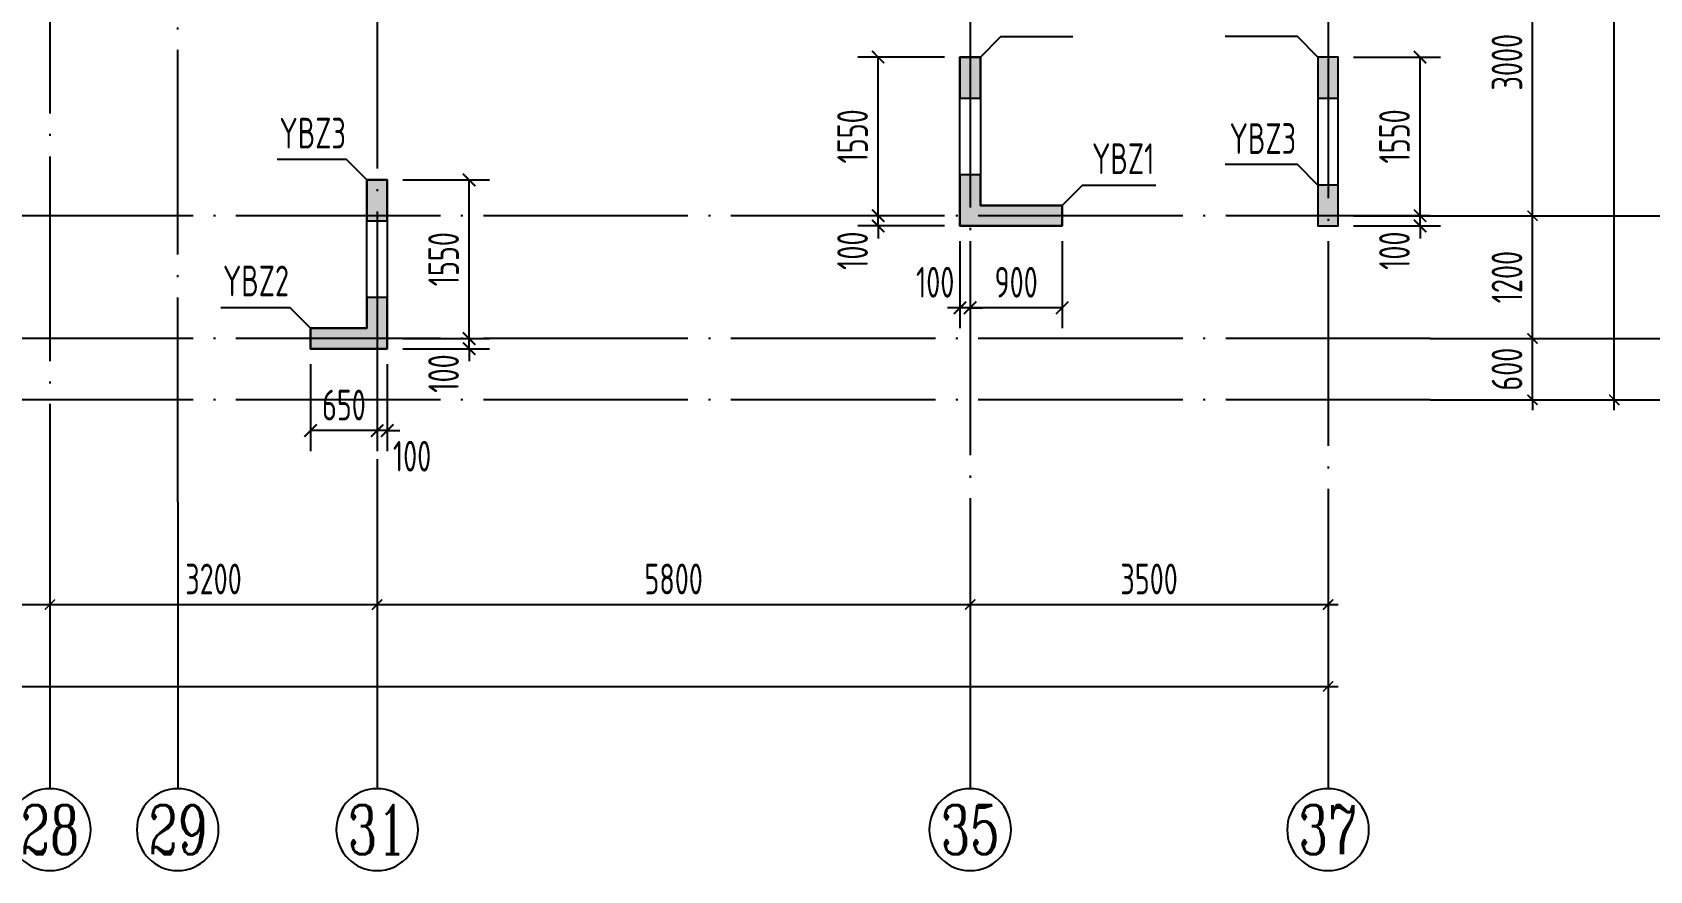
# Model space of a CAD drawing. Extents: x -655480 to 203344, y -294099 to 287156.
# Drawn here: x -266548 to -250730, y 58991 to 67183 of the extents above; entities that cross this region are included whole.
import ezdxf
from ezdxf.enums import TextEntityAlignment as Align

# ---------------------------------------------------------------- set-up
doc = ezdxf.new("R2010")
doc.units = 0
doc.header["$LTSCALE"] = 1000
doc.linetypes.add('DOTE', pattern=[2.42, 2, -0.2, 0.02, -0.2])
doc.layers.get('0').update_dxf_attribs({"linetype": 'CONTINUOUS'})
doc.layers.get('DEFPOINTS').update_dxf_attribs({"linetype": 'CONTINUOUS'})
for name, color, linetype in [('A-AXIS', 1, 'CONTINUOUS'), ('A-DOTE', 10, 'DOTE'), ('AXIS_NUM', 7, 'CONTINUOUS'), ('S-Q墙实线', 6, 'CONTINUOUS'), ('S-Q墙标注', 3, 'CONTINUOUS'), ('S-X详图填充', 252, 'CONTINUOUS'), ('S-X详图实线', 4, 'CONTINUOUS'), ('S-Y一般标注', 3, 'CONTINUOUS'), ('S-Z柱编号', 6, 'CONTINUOUS')]:
    doc.layers.add(name, color=color, linetype=linetype)
doc.styles.add('TSSD_Axis', font='complex.shx', dxfattribs={"width": 0.7, "bigfont": 'hztxt.shx'})
doc.styles.add('TSSD_DIMENSION', font='Tssdeng.shx', dxfattribs={"width": 0.7, "bigfont": 'tssdchn.shx'})
doc.styles.add('TSSD_REIN', font='tssdeng.shx', dxfattribs={"width": 0.7, "height": 300, "bigfont": 'tssdchn.shx'})
doc.styles.add('结构文字', font='zstxt.shx', dxfattribs={"width": 0.7, "bigfont": 'zshz.shx'})
doc.dimstyles.new('STRUCK', dxfattribs={"dimtxt": 400, "dimasz": 121, "dimexe": 200, "dimexo": 150, "dimgap": 115, "dimtad": 1, "dimdec": 0, "dimdsep": 46, "dimtxsty": '结构文字', "dimblk": 'ARCHTICK', "dimcen": 400, "dimclrd": 3, "dimclre": 3, "dimclrt": 7, "dimadec": 0, "dimazin": 0, "dimtfac": 1, "dimtdec": 0, "dimtix": 1, "dimtmove": 2, "dimatfit": 3, "dimldrblk": '_DIMX', "dimfxl": 1, "dimtolj": 1, "dimtzin": 0, "dimarcsym": 0})
doc.dimstyles.new('TSSD_100_100', dxfattribs={"dimtxt": 300, "dimasz": 100, "dimexe": 100, "dimexo": 250, "dimgap": 100, "dimtad": 1, "dimdec": 0, "dimzin": 0, "dimdsep": 46, "dimtxsty": 'TSSD_DIMENSION', "dimblk": 'ARCHTICK', "dimcen": 0, "dimdle": 100, "dimclrt": 7, "dimadec": 0, "dimazin": 0, "dimtfac": 1, "dimtdec": 0, "dimtix": 1, "dimtmove": 2, "dimatfit": 3, "dimldrblk": 'ARCHTICK', "dimfxl": 1, "dimtolj": 1, "dimtzin": 0, "dimarcsym": 0})

# ---------------------------------------------------------------- blocks, each defined once
blk = doc.blocks.new('_ArchTick')
at = {"color": 0, "linetype": 'ByBlock', "const_width": 0.15}
blk.add_lwpolyline([(-0.5, -0.5), (0.5, 0.5)], dxfattribs=at)
blk = doc.blocks.new('*D192')
at = {"layer": 'DEFPOINTS', "color": 0, "transparency": 16777216}
for p in [(42100, 3600), (45300, 3600), (45300, 2600)]:
    blk.add_point(p, dxfattribs=at)
at = {"layer": 'S-Y一般标注', "color": 0, "lineweight": -2, "transparency": 16777216}
for p, q in [((42100, 3350), (42100, 2500)), ((45300, 3350), (45300, 2500)), ((42000, 2600), (45400, 2600))]:
    blk.add_line(p, q, dxfattribs=at)
at = {"layer": 'S-Y一般标注', "color": 0, "lineweight": -2, "transparency": 16777216, "xscale": 100, "yscale": 100, "zscale": 100, "rotation": 180}
blk.add_blockref('_ArchTick', (42100, 2600), dxfattribs=at)
at = {"layer": 'S-Y一般标注', "color": 0, "lineweight": -2, "transparency": 16777216, "xscale": 100, "yscale": 100, "zscale": 100}
blk.add_blockref('_ArchTick', (45300, 2600), dxfattribs=at)
at = {"layer": 'S-Y一般标注', "color": 7, "transparency": 16777216, "insert": (43700, 2850), "char_height": 300, "attachment_point": 5, "style": 'TSSD_DIMENSION'}
blk.add_mtext('\\A1;3200', dxfattribs=at)
blk = doc.blocks.new('ts_axno')
at = {"color": 0, "linetype": 'ByBlock', "lineweight": -2}
blk.add_circle((0, 0), 0.5, dxfattribs=at)
at = {"color": 0, "linetype": 'ByBlock', "lineweight": -2, "style": 'TSSD_Axis', "width": 0.7}
blk.add_attdef('A', text='', height=0.6, dxfattribs=at).set_placement((0, 0), align=Align.MIDDLE_CENTER)
blk = doc.blocks.new('*D193')
at = {"layer": 'DEFPOINTS', "color": 0, "transparency": 16777216}
for p in [(45300, 3600), (51100, 3600), (51100, 2600)]:
    blk.add_point(p, dxfattribs=at)
at = {"layer": 'S-Y一般标注', "color": 0, "lineweight": -2, "transparency": 16777216}
for p, q in [((45300, 3350), (45300, 2500)), ((51100, 3350), (51100, 2500)), ((45200, 2600), (51200, 2600))]:
    blk.add_line(p, q, dxfattribs=at)
at = {"layer": 'S-Y一般标注', "color": 0, "lineweight": -2, "transparency": 16777216, "xscale": 100, "yscale": 100, "zscale": 100, "rotation": 180}
blk.add_blockref('_ArchTick', (45300, 2600), dxfattribs=at)
at = {"layer": 'S-Y一般标注', "color": 0, "lineweight": -2, "transparency": 16777216, "xscale": 100, "yscale": 100, "zscale": 100}
blk.add_blockref('_ArchTick', (51100, 2600), dxfattribs=at)
at = {"layer": 'S-Y一般标注', "color": 7, "transparency": 16777216, "insert": (48200, 2850), "char_height": 300, "attachment_point": 5, "style": 'TSSD_DIMENSION'}
blk.add_mtext('\\A1;5800', dxfattribs=at)
blk = doc.blocks.new('*D194')
at = {"layer": 'DEFPOINTS', "color": 0, "transparency": 16777216}
for p in [(51100, 3600), (54600, 3600), (54600, 2600)]:
    blk.add_point(p, dxfattribs=at)
at = {"layer": 'S-Y一般标注', "color": 0, "lineweight": -2, "transparency": 16777216}
for p, q in [((51100, 3350), (51100, 2500)), ((54600, 3350), (54600, 2500)), ((51000, 2600), (54700, 2600))]:
    blk.add_line(p, q, dxfattribs=at)
at = {"layer": 'S-Y一般标注', "color": 0, "lineweight": -2, "transparency": 16777216, "xscale": 100, "yscale": 100, "zscale": 100, "rotation": 180}
blk.add_blockref('_ArchTick', (51100, 2600), dxfattribs=at)
at = {"layer": 'S-Y一般标注', "color": 0, "lineweight": -2, "transparency": 16777216, "xscale": 100, "yscale": 100, "zscale": 100}
blk.add_blockref('_ArchTick', (54600, 2600), dxfattribs=at)
at = {"layer": 'S-Y一般标注', "color": 7, "transparency": 16777216, "insert": (52850, 2850), "char_height": 300, "attachment_point": 5, "style": 'TSSD_DIMENSION'}
blk.add_mtext('\\A1;3500', dxfattribs=at)
blk = doc.blocks.new('*D195')
at = {"layer": 'DEFPOINTS', "color": 0, "transparency": 16777216}
for p in [(4600, 3600), (54600, 3600), (54600, 1800)]:
    blk.add_point(p, dxfattribs=at)
at = {"layer": 'S-Y一般标注', "color": 0, "lineweight": -2, "transparency": 16777216}
for p, q in [((4600, 3350), (4600, 1700)), ((54600, 3350), (54600, 1700)), ((4500, 1800), (54700, 1800))]:
    blk.add_line(p, q, dxfattribs=at)
at = {"layer": 'S-Y一般标注', "color": 0, "lineweight": -2, "transparency": 16777216, "xscale": 100, "yscale": 100, "zscale": 100, "rotation": 180}
blk.add_blockref('_ArchTick', (4600, 1800), dxfattribs=at)
at = {"layer": 'S-Y一般标注', "color": 0, "lineweight": -2, "transparency": 16777216, "xscale": 100, "yscale": 100, "zscale": 100}
blk.add_blockref('_ArchTick', (54600, 1800), dxfattribs=at)
at = {"layer": 'S-Y一般标注', "color": 7, "transparency": 16777216, "insert": (29600, 2050), "char_height": 300, "attachment_point": 5, "style": 'TSSD_DIMENSION'}
blk.add_mtext('\\A1;50000', dxfattribs=at)
blk = doc.blocks.new('*D199')
at = {"layer": 'DEFPOINTS', "color": 0, "transparency": 16777216}
for p in [(38900, 3600), (42100, 3600), (42100, 2600)]:
    blk.add_point(p, dxfattribs=at)
at = {"layer": 'S-Y一般标注', "color": 0, "lineweight": -2, "transparency": 16777216}
for p, q in [((38900, 3350), (38900, 2500)), ((42100, 3350), (42100, 2500)), ((38800, 2600), (42200, 2600))]:
    blk.add_line(p, q, dxfattribs=at)
at = {"layer": 'S-Y一般标注', "color": 0, "lineweight": -2, "transparency": 16777216, "xscale": 100, "yscale": 100, "zscale": 100, "rotation": 180}
blk.add_blockref('_ArchTick', (38900, 2600), dxfattribs=at)
at = {"layer": 'S-Y一般标注', "color": 0, "lineweight": -2, "transparency": 16777216, "xscale": 100, "yscale": 100, "zscale": 100}
blk.add_blockref('_ArchTick', (42100, 2600), dxfattribs=at)
at = {"layer": 'S-Y一般标注', "color": 7, "transparency": 16777216, "insert": (40500, 2850), "char_height": 300, "attachment_point": 5, "style": 'TSSD_DIMENSION'}
blk.add_mtext('\\A1;3200', dxfattribs=at)
blk = doc.blocks.new('*D200')
at = {"layer": 'DEFPOINTS', "color": 0, "transparency": 16777216}
for p in [(55600, 5200), (56600, 5200), (55600, 4600)]:
    blk.add_point(p, dxfattribs=at)
at = {"layer": 'S-Y一般标注', "color": 0, "lineweight": -2, "transparency": 16777216}
for p, q in [((56600, 5200), (56600, 5300)), ((55850, 5200), (56700, 5200)), ((56600, 4600), (56600, 5200)), ((55850, 4600), (56700, 4600)), ((56600, 4600), (56600, 4500))]:
    blk.add_line(p, q, dxfattribs=at)
at = {"layer": 'S-Y一般标注', "color": 0, "lineweight": -2, "transparency": 16777216, "xscale": 100, "yscale": 100, "zscale": 100}
for p, rotation in [((56600, 5200), 270), ((56600, 4600), 90)]:
    blk.add_blockref('_ArchTick', p, dxfattribs=dict(at, rotation=rotation))
at = {"layer": 'S-Y一般标注', "color": 7, "transparency": 16777216, "insert": (56350, 4900), "char_height": 300, "attachment_point": 5, "rotation": 90, "style": 'TSSD_DIMENSION'}
blk.add_mtext('\\A1;600', dxfattribs=at)
blk = doc.blocks.new('*D206')
at = {"layer": 'DEFPOINTS', "color": 0, "transparency": 16777216}
for p in [(55600, 17150), (57400, 17150), (55600, 4600)]:
    blk.add_point(p, dxfattribs=at)
at = {"layer": 'S-Y一般标注', "color": 0, "lineweight": -2, "transparency": 16777216}
for p, q in [((57400, 4500), (57400, 17250)), ((55850, 17150), (57500, 17150)), ((55850, 4600), (57500, 4600))]:
    blk.add_line(p, q, dxfattribs=at)
at = {"layer": 'S-Y一般标注', "color": 0, "lineweight": -2, "transparency": 16777216, "xscale": 100, "yscale": 100, "zscale": 100}
for p, rotation in [((57400, 17150), 90), ((57400, 4600), 270)]:
    blk.add_blockref('_ArchTick', p, dxfattribs=dict(at, rotation=rotation))
at = {"layer": 'S-Y一般标注', "color": 7, "transparency": 16777216, "insert": (57150, 10875), "char_height": 300, "attachment_point": 5, "rotation": 90, "style": 'TSSD_DIMENSION'}
blk.add_mtext('\\A1;12550', dxfattribs=at)
blk = doc.blocks.new('*D208')
at = {"layer": 'DEFPOINTS', "color": 0, "transparency": 16777216}
for p in [(55600, 6400), (56600, 6400), (55600, 5200)]:
    blk.add_point(p, dxfattribs=at)
at = {"layer": 'S-Y一般标注', "color": 0, "lineweight": -2, "transparency": 16777216}
for p, q in [((56600, 5100), (56600, 6500)), ((55850, 6400), (56700, 6400)), ((55850, 5200), (56700, 5200))]:
    blk.add_line(p, q, dxfattribs=at)
at = {"layer": 'S-Y一般标注', "color": 0, "lineweight": -2, "transparency": 16777216, "xscale": 100, "yscale": 100, "zscale": 100}
for p, rotation in [((56600, 6400), 90), ((56600, 5200), 270)]:
    blk.add_blockref('_ArchTick', p, dxfattribs=dict(at, rotation=rotation))
at = {"layer": 'S-Y一般标注', "color": 7, "transparency": 16777216, "insert": (56350, 5800), "char_height": 300, "attachment_point": 5, "rotation": 90, "style": 'TSSD_DIMENSION'}
blk.add_mtext('\\A1;1200', dxfattribs=at)
blk = doc.blocks.new('*D209')
at = {"layer": 'DEFPOINTS', "color": 0, "transparency": 16777216}
for p in [(55600, 9400), (56600, 9400), (55600, 6400)]:
    blk.add_point(p, dxfattribs=at)
at = {"layer": 'S-Y一般标注', "color": 0, "lineweight": -2, "transparency": 16777216}
for p, q in [((56600, 6300), (56600, 9500)), ((55850, 9400), (56700, 9400)), ((55850, 6400), (56700, 6400))]:
    blk.add_line(p, q, dxfattribs=at)
at = {"layer": 'S-Y一般标注', "color": 0, "lineweight": -2, "transparency": 16777216, "xscale": 100, "yscale": 100, "zscale": 100}
for p, rotation in [((56600, 9400), 90), ((56600, 6400), 270)]:
    blk.add_blockref('_ArchTick', p, dxfattribs=dict(at, rotation=rotation))
at = {"layer": 'S-Y一般标注', "color": 7, "transparency": 16777216, "insert": (56350, 7900), "char_height": 300, "attachment_point": 5, "rotation": 90, "style": 'TSSD_DIMENSION'}
blk.add_mtext('\\A1;3000', dxfattribs=at)
blk = doc.blocks.new('*D1774')
at = {"layer": 'DEFPOINTS', "color": 0, "transparency": 16777216}
for p in [(-253776, 65391), (-252976, 65391), (-253776, 65291)]:
    blk.add_point(p, dxfattribs=at)
at = {"layer": 'S-Q墙标注', "color": 3, "lineweight": -2, "transparency": 16777216}
for p, q in [((-252976, 65391), (-252976, 65512)), ((-253626, 65391), (-252776, 65391)), ((-252976, 65291), (-252976, 65391)), ((-253626, 65291), (-252776, 65291)), ((-252976, 65291), (-252976, 65170))]:
    blk.add_line(p, q, dxfattribs=at)
at = {"layer": 'S-Q墙标注', "color": 3, "lineweight": -2, "transparency": 16777216, "xscale": 121, "yscale": 121, "zscale": 121}
for p, rotation in [((-252976, 65391), 270), ((-252976, 65291), 90)]:
    blk.add_blockref('_ArchTick', p, dxfattribs=dict(at, rotation=rotation))
at = {"layer": 'S-Q墙标注', "color": 7, "transparency": 16777216, "insert": (-253226, 65049), "char_height": 300, "attachment_point": 5, "rotation": 90, "style": 'TSSD_REIN'}
blk.add_mtext('\\A1;100', dxfattribs=at)
blk = doc.blocks.new('_DIMX')
blk.add_line((-150, 0), (150, 0))
at = {"const_width": 50}
blk.add_lwpolyline([(-70, -70), (70, 70)], dxfattribs=at)
blk = doc.blocks.new('*D1775')
at = {"layer": 'DEFPOINTS', "color": 0, "transparency": 16777216}
for p in [(-253776, 66941), (-252976, 66941), (-253776, 65391)]:
    blk.add_point(p, dxfattribs=at)
at = {"layer": 'S-Q墙标注', "color": 3, "lineweight": -2, "transparency": 16777216}
for p, q in [((-253626, 66941), (-252776, 66941)), ((-252976, 65391), (-252976, 66941)), ((-253626, 65391), (-252776, 65391))]:
    blk.add_line(p, q, dxfattribs=at)
at = {"layer": 'S-Q墙标注', "color": 3, "lineweight": -2, "transparency": 16777216, "xscale": 121, "yscale": 121, "zscale": 121}
for p, rotation in [((-252976, 66941), 90), ((-252976, 65391), 270)]:
    blk.add_blockref('_ArchTick', p, dxfattribs=dict(at, rotation=rotation))
at = {"layer": 'S-Q墙标注', "color": 7, "transparency": 16777216, "insert": (-253226, 66166), "char_height": 300, "attachment_point": 5, "rotation": 90, "style": 'TSSD_REIN'}
blk.add_mtext('\\A1;1550', dxfattribs=at)
blk = doc.blocks.new('*D1778')
at = {"layer": 'DEFPOINTS', "color": 0, "transparency": 16777216}
for p in [(-258276, 65391), (-257476, 65391), (-257476, 65291)]:
    blk.add_point(p, dxfattribs=at)
at = {"layer": 'S-Q墙标注', "color": 3, "lineweight": -2, "transparency": 16777216}
for p, q in [((-258276, 65391), (-258276, 65512)), ((-257626, 65391), (-258476, 65391)), ((-258276, 65291), (-258276, 65391)), ((-257626, 65291), (-258476, 65291)), ((-258276, 65291), (-258276, 65170))]:
    blk.add_line(p, q, dxfattribs=at)
at = {"layer": 'S-Q墙标注', "color": 3, "lineweight": -2, "transparency": 16777216, "xscale": 121, "yscale": 121, "zscale": 121}
for p, rotation in [((-258276, 65391), 270), ((-258276, 65291), 90)]:
    blk.add_blockref('_ArchTick', p, dxfattribs=dict(at, rotation=rotation))
at = {"layer": 'S-Q墙标注', "color": 7, "transparency": 16777216, "insert": (-258526, 65049), "char_height": 300, "attachment_point": 5, "rotation": 90, "style": 'TSSD_REIN'}
blk.add_mtext('\\A1;100', dxfattribs=at)
blk = doc.blocks.new('*D1779')
at = {"layer": 'DEFPOINTS', "color": 0, "transparency": 16777216}
for p in [(-258276, 66941), (-257476, 66941), (-257476, 65391)]:
    blk.add_point(p, dxfattribs=at)
at = {"layer": 'S-Q墙标注', "color": 3, "lineweight": -2, "transparency": 16777216}
for p, q in [((-257626, 66941), (-258476, 66941)), ((-258276, 65391), (-258276, 66941)), ((-257626, 65391), (-258476, 65391))]:
    blk.add_line(p, q, dxfattribs=at)
at = {"layer": 'S-Q墙标注', "color": 3, "lineweight": -2, "transparency": 16777216, "xscale": 121, "yscale": 121, "zscale": 121}
for p, rotation in [((-258276, 66941), 90), ((-258276, 65391), 270)]:
    blk.add_blockref('_ArchTick', p, dxfattribs=dict(at, rotation=rotation))
at = {"layer": 'S-Q墙标注', "color": 7, "transparency": 16777216, "insert": (-258526, 66166), "char_height": 300, "attachment_point": 5, "rotation": 90, "style": 'TSSD_REIN'}
blk.add_mtext('\\A1;1550', dxfattribs=at)
blk = doc.blocks.new('*D1780')
at = {"layer": 'DEFPOINTS', "color": 0, "transparency": 16777216}
for p in [(-257376, 65291), (-256476, 65291), (-257376, 64491)]:
    blk.add_point(p, dxfattribs=at)
at = {"layer": 'S-Q墙标注', "color": 3, "lineweight": -2, "transparency": 16777216}
for p, q in [((-257376, 65141), (-257376, 64291)), ((-256476, 65141), (-256476, 64291)), ((-256476, 64491), (-257376, 64491))]:
    blk.add_line(p, q, dxfattribs=at)
at = {"layer": 'S-Q墙标注', "color": 3, "lineweight": -2, "transparency": 16777216, "xscale": 121, "yscale": 121, "zscale": 121, "rotation": 180}
blk.add_blockref('_ArchTick', (-257376, 64491), dxfattribs=at)
at = {"layer": 'S-Q墙标注', "color": 3, "lineweight": -2, "transparency": 16777216, "xscale": 121, "yscale": 121, "zscale": 121}
blk.add_blockref('_ArchTick', (-256476, 64491), dxfattribs=at)
at = {"layer": 'S-Q墙标注', "color": 7, "transparency": 16777216, "insert": (-256926, 64741), "char_height": 300, "attachment_point": 5, "style": 'TSSD_REIN'}
blk.add_mtext('\\A1;900', dxfattribs=at)
blk = doc.blocks.new('*D1781')
at = {"layer": 'DEFPOINTS', "color": 0, "transparency": 16777216}
for p in [(-257476, 65291), (-257376, 65291), (-257476, 64491)]:
    blk.add_point(p, dxfattribs=at)
at = {"layer": 'S-Q墙标注', "color": 3, "lineweight": -2, "transparency": 16777216}
for p, q in [((-257476, 65141), (-257476, 64291)), ((-257376, 65141), (-257376, 64291)), ((-257476, 64491), (-257597, 64491)), ((-257376, 64491), (-257476, 64491)), ((-257376, 64491), (-257255, 64491))]:
    blk.add_line(p, q, dxfattribs=at)
at = {"layer": 'S-Q墙标注', "color": 3, "lineweight": -2, "transparency": 16777216, "xscale": 121, "yscale": 121, "zscale": 121}
blk.add_blockref('_ArchTick', (-257476, 64491), dxfattribs=at)
at = {"layer": 'S-Q墙标注', "color": 3, "lineweight": -2, "transparency": 16777216, "xscale": 121, "yscale": 121, "zscale": 121, "rotation": 180}
blk.add_blockref('_ArchTick', (-257376, 64491), dxfattribs=at)
at = {"layer": 'S-Q墙标注', "color": 7, "transparency": 16777216, "insert": (-257718, 64741), "char_height": 300, "attachment_point": 5, "style": 'TSSD_REIN'}
blk.add_mtext('\\A1;100', dxfattribs=at)
blk = doc.blocks.new('*D1782')
at = {"layer": 'DEFPOINTS', "color": 0, "transparency": 16777216}
for p in [(-263076, 64191), (-263076, 64091), (-262276, 64191)]:
    blk.add_point(p, dxfattribs=at)
at = {"layer": 'S-Q墙标注', "color": 3, "lineweight": -2, "transparency": 16777216}
for p, q in [((-262276, 64191), (-262276, 64312)), ((-262926, 64191), (-262076, 64191)), ((-262926, 64091), (-262076, 64091)), ((-262276, 64091), (-262276, 64191)), ((-262276, 64091), (-262276, 63970))]:
    blk.add_line(p, q, dxfattribs=at)
at = {"layer": 'S-Q墙标注', "color": 3, "lineweight": -2, "transparency": 16777216, "xscale": 121, "yscale": 121, "zscale": 121}
for p, rotation in [((-262276, 64191), 270), ((-262276, 64091), 90)]:
    blk.add_blockref('_ArchTick', p, dxfattribs=dict(at, rotation=rotation))
at = {"layer": 'S-Q墙标注', "color": 7, "transparency": 16777216, "insert": (-262526, 63849), "char_height": 300, "attachment_point": 5, "rotation": 90, "style": 'TSSD_REIN'}
blk.add_mtext('\\A1;100', dxfattribs=at)
blk = doc.blocks.new('*D1783')
at = {"layer": 'DEFPOINTS', "color": 0, "transparency": 16777216}
for p in [(-263076, 65741), (-262276, 65741), (-263076, 64191)]:
    blk.add_point(p, dxfattribs=at)
at = {"layer": 'S-Q墙标注', "color": 3, "lineweight": -2, "transparency": 16777216}
for p, q in [((-262926, 65741), (-262076, 65741)), ((-262276, 64191), (-262276, 65741)), ((-262926, 64191), (-262076, 64191))]:
    blk.add_line(p, q, dxfattribs=at)
at = {"layer": 'S-Q墙标注', "color": 3, "lineweight": -2, "transparency": 16777216, "xscale": 121, "yscale": 121, "zscale": 121}
for p, rotation in [((-262276, 65741), 90), ((-262276, 64191), 270)]:
    blk.add_blockref('_ArchTick', p, dxfattribs=dict(at, rotation=rotation))
at = {"layer": 'S-Q墙标注', "color": 7, "transparency": 16777216, "insert": (-262526, 64966), "char_height": 300, "attachment_point": 5, "rotation": 90, "style": 'TSSD_REIN'}
blk.add_mtext('\\A1;1550', dxfattribs=at)
blk = doc.blocks.new('*D1784')
at = {"layer": 'DEFPOINTS', "color": 0, "transparency": 16777216}
for p in [(-263176, 64091), (-263076, 64091), (-263176, 63291)]:
    blk.add_point(p, dxfattribs=at)
at = {"layer": 'S-Q墙标注', "color": 3, "lineweight": -2, "transparency": 16777216}
for p, q in [((-263176, 63941), (-263176, 63091)), ((-263076, 63941), (-263076, 63091)), ((-263176, 63291), (-263297, 63291)), ((-263076, 63291), (-263176, 63291)), ((-263076, 63291), (-262955, 63291))]:
    blk.add_line(p, q, dxfattribs=at)
at = {"layer": 'S-Q墙标注', "color": 3, "lineweight": -2, "transparency": 16777216, "xscale": 121, "yscale": 121, "zscale": 121}
blk.add_blockref('_ArchTick', (-263176, 63291), dxfattribs=at)
at = {"layer": 'S-Q墙标注', "color": 3, "lineweight": -2, "transparency": 16777216, "xscale": 121, "yscale": 121, "zscale": 121, "rotation": 180}
blk.add_blockref('_ArchTick', (-263076, 63291), dxfattribs=at)
at = {"layer": 'S-Q墙标注', "color": 7, "transparency": 16777216, "insert": (-262834, 63041), "char_height": 300, "attachment_point": 5, "style": 'TSSD_REIN'}
blk.add_mtext('\\A1;100', dxfattribs=at)
blk = doc.blocks.new('*D1785')
at = {"layer": 'DEFPOINTS', "color": 0, "transparency": 16777216}
for p in [(-263826, 64091), (-263176, 64091), (-263826, 63291)]:
    blk.add_point(p, dxfattribs=at)
at = {"layer": 'S-Q墙标注', "color": 3, "lineweight": -2, "transparency": 16777216}
for p, q in [((-263826, 63941), (-263826, 63091)), ((-263176, 63941), (-263176, 63091)), ((-263176, 63291), (-263826, 63291))]:
    blk.add_line(p, q, dxfattribs=at)
at = {"layer": 'S-Q墙标注', "color": 3, "lineweight": -2, "transparency": 16777216, "xscale": 121, "yscale": 121, "zscale": 121, "rotation": 180}
blk.add_blockref('_ArchTick', (-263826, 63291), dxfattribs=at)
at = {"layer": 'S-Q墙标注', "color": 3, "lineweight": -2, "transparency": 16777216, "xscale": 121, "yscale": 121, "zscale": 121}
blk.add_blockref('_ArchTick', (-263176, 63291), dxfattribs=at)
at = {"layer": 'S-Q墙标注', "color": 7, "transparency": 16777216, "insert": (-263501, 63541), "char_height": 300, "attachment_point": 5, "style": 'TSSD_REIN'}
blk.add_mtext('\\A1;650', dxfattribs=at)
blk = doc.blocks.new('20210726.16395156')
at = {"layer": 'A-AXIS'}
for p, q in [((55600, 6400), (58400, 6400)), ((55600, 5200), (58400, 5200)), ((55600, 4600), (58400, 4600)), ((42100, 3600), (42100, 800)), ((43350, 3600.3), (43350, 800.3)), ((45300, 3600), (45300, 800)), ((51100, 3600), (51100, 800)), ((54600, 3600), (54600, 800))]:
    blk.add_line(p, q, dxfattribs=at)
at = {"layer": 'A-DOTE'}
for p, q in [((54600, 18249.9), (54600, 3600)), ((45299.8, 13700), (45300, 3600)), ((43350, 3600.2), (43350, 11500)), ((51100, 10900), (51100, 3600)), ((42100, 9400), (42100, 3600)), ((55600, 6400), (3600, 6400)), ((55600, 5200), (3600, 5200)), ((55600, 4600), (3600, 4600))]:
    blk.add_line(p, q, dxfattribs=at)
at = {"layer": 'A-AXIS'}
ref = blk.add_blockref('ts_axno', (42100, 400), dxfattribs=dict(at, xscale=-800, yscale=800, zscale=800, rotation=180))
ref.add_attrib('19', '28', dxfattribs={"layer": 'AXIS_NUM', "height": 480, "style": 'TSSD_Axis', "width": 0.7}).set_placement((42100, 400), align=Align.MIDDLE_CENTER)
ref = blk.add_blockref('ts_axno', (43350, 400.3), dxfattribs=dict(at, xscale=-800, yscale=800, zscale=800, rotation=180))
ref.add_attrib('5', '29', dxfattribs={"layer": 'AXIS_NUM', "height": 480, "style": 'TSSD_Axis', "width": 0.7}).set_placement((43350, 400.3), align=Align.MIDDLE_CENTER)
ref = blk.add_blockref('ts_axno', (45300, 400), dxfattribs=dict(at, xscale=-800, yscale=800, zscale=800, rotation=180))
ref.add_attrib('19', '31', dxfattribs={"layer": 'AXIS_NUM', "height": 480, "style": 'TSSD_Axis', "width": 0.7}).set_placement((45300, 400), align=Align.MIDDLE_CENTER)
ref = blk.add_blockref('ts_axno', (51100, 400), dxfattribs=dict(at, xscale=-800, yscale=800, zscale=800, rotation=180))
ref.add_attrib('22', '35', dxfattribs={"layer": 'AXIS_NUM', "height": 480, "style": 'TSSD_Axis', "width": 0.7}).set_placement((51100, 400), align=Align.MIDDLE_CENTER)
ref = blk.add_blockref('ts_axno', (54600, 400), dxfattribs=dict(at, xscale=-800, yscale=800, zscale=800, rotation=180))
ref.add_attrib('23', '37', dxfattribs={"layer": 'AXIS_NUM', "height": 480, "style": 'TSSD_Axis', "width": 0.7}).set_placement((54600, 400), align=Align.MIDDLE_CENTER)
at = {"layer": 'S-Y一般标注'}
for base, p1, p2, picture, middle in [((57400, 17150), (55600, 4600), (55600, 17150), '*D206', (57150, 10875)), ((56600, 9400), (55600, 6400), (55600, 9400), '*D209', (56350, 7900)), ((56600, 6400), (55600, 5200), (55600, 6400), '*D208', (56350, 5800)), ((56600, 5200), (55600, 4600), (55600, 5200), '*D200', (56350, 4900))]:
    dim = blk.add_linear_dim(base=base, p1=p1, p2=p2, angle=90, dimstyle='TSSD_100_100', dxfattribs=at)
    dim.commit()
    dim.dimension.update_dxf_attribs({"geometry": picture, "text_midpoint": middle})
for base, p1, p2, picture, middle in [((54600, 1800), (4600, 3600), (54600, 3600), '*D195', (29600, 2050)), ((42100, 2600.1), (38900, 3600.1), (42100, 3600.1), '*D199', (40500, 2850.1)), ((45300, 2600.1), (42100, 3600.1), (45300, 3600.1), '*D192', (43700, 2850.1)), ((51100, 2600), (45300, 3600), (51100, 3600), '*D193', (48200, 2850)), ((54600, 2600), (51100, 3600), (54600, 3600), '*D194', (52850, 2850))]:
    dim = blk.add_linear_dim(base=base, p1=p1, p2=p2, dimstyle='TSSD_100_100', dxfattribs=at)
    dim.commit()
    dim.dimension.update_dxf_attribs({"geometry": picture, "text_midpoint": middle})

msp = doc.modelspace()

# ---------------------------------------------------------------- hatches: boundary and pattern name
at = {"layer": 'S-X详图填充'}
h = msp.add_hatch(color=256, dxfattribs=at)
h.dxf.hatch_style = 1
h.paths.add_polyline_path([(-257476.06, 66541.2), (-257276.06, 66541.2), (-257276.06, 66941.2), (-257476.06, 66941.2)])
h = msp.add_hatch(color=256, dxfattribs=at)
h.dxf.hatch_style = 1
h.paths.add_polyline_path([(-253976.03, 66539.49), (-253776.03, 66539.49), (-253776.03, 66939.49), (-253976.03, 66939.49)])
h = msp.add_hatch(color=256, dxfattribs=at)
h.dxf.hatch_style = 1
h.paths.add_polyline_path([(-263276.06, 65341.19), (-263076.06, 65341.19), (-263076.06, 65741.19), (-263276.06, 65741.19)])
h = msp.add_hatch(color=256, dxfattribs=at)
h.dxf.hatch_style = 1
h.paths.add_polyline_path([(-257276.06, 65791.2), (-257476.06, 65791.2), (-257476.06, 65291.2), (-256476.06, 65291.2), (-256476.06, 65491.2), (-257276.06, 65491.2)])
h = msp.add_hatch(color=256, dxfattribs=at)
h.dxf.hatch_style = 1
h.paths.add_polyline_path([(-253776.03, 65691.2), (-253976.03, 65691.2), (-253976.03, 65291.2), (-253776.03, 65291.2)])
h = msp.add_hatch(color=256, dxfattribs=at)
h.dxf.hatch_style = 1
h.paths.add_polyline_path([(-263076.06, 64591.19), (-263276.06, 64591.19), (-263276.06, 64291.19), (-263826.04, 64291.19), (-263826.04, 64091.19), (-263076.06, 64091.19)])

# ---------------------------------------------------------------- linework, layer by layer
at = {"layer": 'S-Q墙实线'}
msp.add_lwpolyline([(-256576.04, 65491.2), (-256476.06, 65491.2), (-256476.06, 65291.2), (-256576.04, 65291.2), (-257476.06, 65291.2), (-257476.06, 66941.2), (-257276.06, 66941.2), (-257276.06, 65491.2), (-256576.04, 65491.2)], dxfattribs=at)
for points in [[(-253776.03, 65291.2), (-253776.03, 66939.49), (-253976.03, 66939.49), (-253976.03, 65291.2)], [(-263076.06, 64091.19), (-263826.04, 64091.19), (-263826.04, 64291.19), (-263276.06, 64291.19), (-263276.06, 65391.2), (-263276.06, 65741.19), (-263076.06, 65741.19), (-263076.06, 65391.2)]]:
    msp.add_lwpolyline(points, close=True, dxfattribs=at)
at = {"layer": 'S-X详图实线'}
for points in [[(-257476.06, 66541.2), (-257276.06, 66541.2), (-257276.06, 66941.2), (-257476.06, 66941.2), (-257476.06, 66541.2)], [(-253976.03, 66539.49), (-253776.03, 66539.49), (-253776.03, 66939.49), (-253976.03, 66939.49), (-253976.03, 66539.49)], [(-263276.06, 65341.19), (-263076.06, 65341.19), (-263076.06, 65741.19), (-263276.06, 65741.19), (-263276.06, 65341.19)], [(-257276.06, 65791.2), (-257476.06, 65791.2), (-257476.06, 65291.2), (-256476.06, 65291.2), (-256476.06, 65491.2), (-257276.06, 65491.2), (-257276.06, 65791.2)], [(-253776.03, 65691.2), (-253976.03, 65691.2), (-253976.03, 65291.2), (-253776.03, 65291.2), (-253776.03, 65691.2)], [(-263076.06, 64591.19), (-263276.06, 64591.19), (-263276.06, 64291.19), (-263826.04, 64291.19), (-263826.04, 64091.19), (-263076.06, 64091.19), (-263076.06, 64591.19)]]:
    msp.add_lwpolyline(points, close=True, dxfattribs=at)
at = {"layer": 'S-Z柱编号', "color": 7}
for points in [[(-257276.03, 66941.2), (-257076.03, 67141.2), (-256372.16, 67141.2)], [(-253976.03, 66941.16), (-254176.03, 67141.16), (-254883.41, 67141.16)], [(-263276.03, 65741.19), (-263476.03, 65941.19), (-264154.64, 65941.19)], [(-253976.03, 65691.2), (-254176.03, 65891.2), (-254883.41, 65891.2)], [(-256476.03, 65491.2), (-256276.03, 65691.2), (-255560.82, 65691.2)], [(-263826.02, 64291.19), (-264026.02, 64491.19), (-264703.88, 64491.19)]]:
    msp.add_lwpolyline(points, dxfattribs=at)

# ---------------------------------------------------------------- block references
at = {"layer": 'A-DOTE'}
msp.add_blockref('20210726.16395156', (-308476.02, 58991.15), dxfattribs=at)

# ---------------------------------------------------------------- texts
at = {"layer": 'S-Z柱编号', "color": 7, "style": 'TSSD_REIN', "width": 0.7}
for s, p in [('YBZ3', (-264131.64, 65957.95)), ('YBZ3', (-254838.85, 65904.94)), ('YBZ1', (-256184.11, 65708.05)), ('YBZ2', (-264683.94, 64513.59))]:
    msp.add_text(s, height=300, dxfattribs=at).set_placement(p, align=Align.BOTTOM_LEFT)

# ---------------------------------------------------------------- dimensions: what is measured, and where the dimension line sits
at = {"layer": 'S-Q墙标注'}
for base, p1, p2, angle, picture, middle in [((-258276.03, 66941.2), (-257476.03, 65391.2), (-257476.03, 66941.2), 90, '*D1779', (-258526.03, 66166.2)), ((-252976.03, 66941.16), (-253776.03, 65391.2), (-253776.03, 66941.16), 90, '*D1775', (-253226.03, 66166.18)), ((-262276.03, 65741.19), (-263076.03, 64191.2), (-263076.03, 65741.19), 90, '*D1783', (-262526.03, 64966.2)), ((-257376.02, 64491.2), (-256476.03, 65291.2), (-257376.02, 65291.2), 180, '*D1780', (-256926.03, 64741.2)), ((-263826.02, 63291.19), (-263176.05, 64091.19), (-263826.02, 64091.19), 180, '*D1785', (-263501.04, 63541.19))]:
    dim = msp.add_linear_dim(base=base, p1=p1, p2=p2, angle=angle, dimstyle='STRUCK', override={"dimtxt": 300, "dimgap": 100, "dimtxsty": 'TSSD_REIN'}, dxfattribs=at)
    dim.commit()
    dim.dimension.update_dxf_attribs({"geometry": picture, "text_midpoint": middle})
for base, p1, p2, angle, picture, middle in [((-258276.03, 65391.2), (-257476.03, 65291.2), (-257476.03, 65391.2), 90, '*D1778', (-258526.03, 65049.28)), ((-252976.03, 65391.2), (-253776.03, 65291.2), (-253776.03, 65391.2), 90, '*D1774', (-253226.03, 65049.28)), ((-257476.03, 64491.2), (-257376.02, 65291.2), (-257476.03, 65291.2), 180, '*D1781', (-257717.95, 64741.2)), ((-262276.03, 64191.2), (-263076.03, 64091.19), (-263076.03, 64191.2), 90, '*D1782', (-262526.03, 63849.27)), ((-263176.05, 63291.19), (-263076.03, 64091.19), (-263176.05, 64091.19), 180, '*D1784', (-262834.11, 63041.19))]:
    dim = msp.add_linear_dim(base=base, p1=p1, p2=p2, angle=angle, dimstyle='STRUCK', override={"dimtxt": 300, "dimgap": 100, "dimtxsty": 'TSSD_REIN'}, dxfattribs=at)
    dim.commit()
    dim.dimension.update_dxf_attribs({"geometry": picture, "text_midpoint": middle, "dimtype": 160})

doc.saveas('drawing.dxf')
